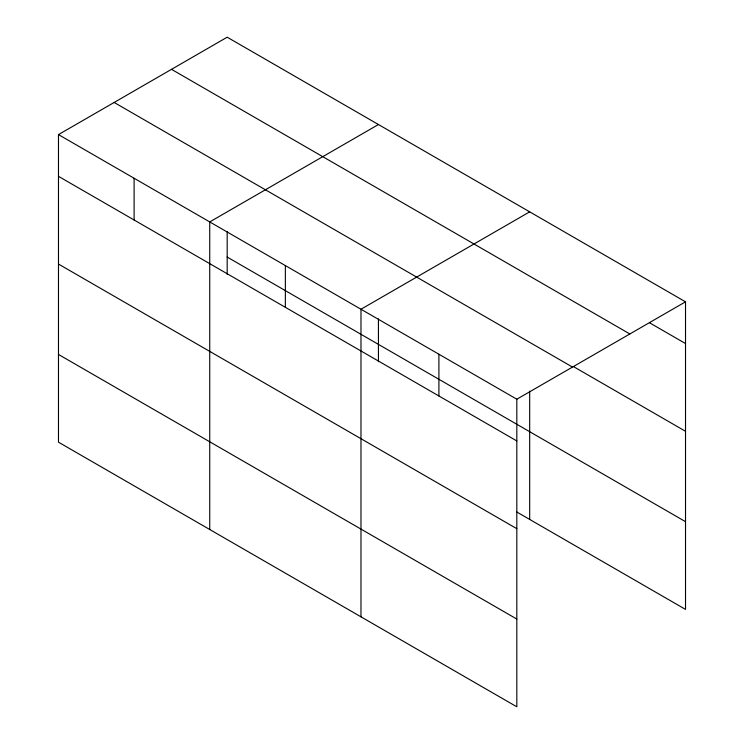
<?xml version="1.0" encoding="UTF-8"?>
<svg xmlns="http://www.w3.org/2000/svg" width="744" height="744" viewBox="0 0 744 744"><rect width="100%" height="100%" fill="white"/><g stroke="black" fill="none" stroke-linecap="round" stroke-linejoin="round"><path stroke-width="1.12" d="M58.478 134.599L516.82 399.212L516.82 706.8L58.478 442.178L58.478 134.599L227.18 37.2L685.522 301.822L685.522 609.401L516.745 511.965M378.436 124.527L209.734 221.926L209.734 529.505M529.682 211.845L360.979 309.244L360.979 616.832M516.82 399.212L685.522 301.822M649.559 322.794L685.522 343.551M171.511 69.341L629.843 333.963M573.633 366.69L685.522 431.288M114.158 102.458L572.489 367.071M227.18 257.052L685.522 521.674M58.478 176.337L516.82 440.95M58.478 264.064L516.82 528.686M58.478 354.451L516.82 619.073M529.682 391.139L529.682 519.433M438.904 354.228L438.904 395.966M378.436 318.888L378.436 361.696M285.361 265.58L285.361 307.319M227.18 231.561L227.18 274.369M134.106 178.262L134.106 220.001"/></g></svg>
